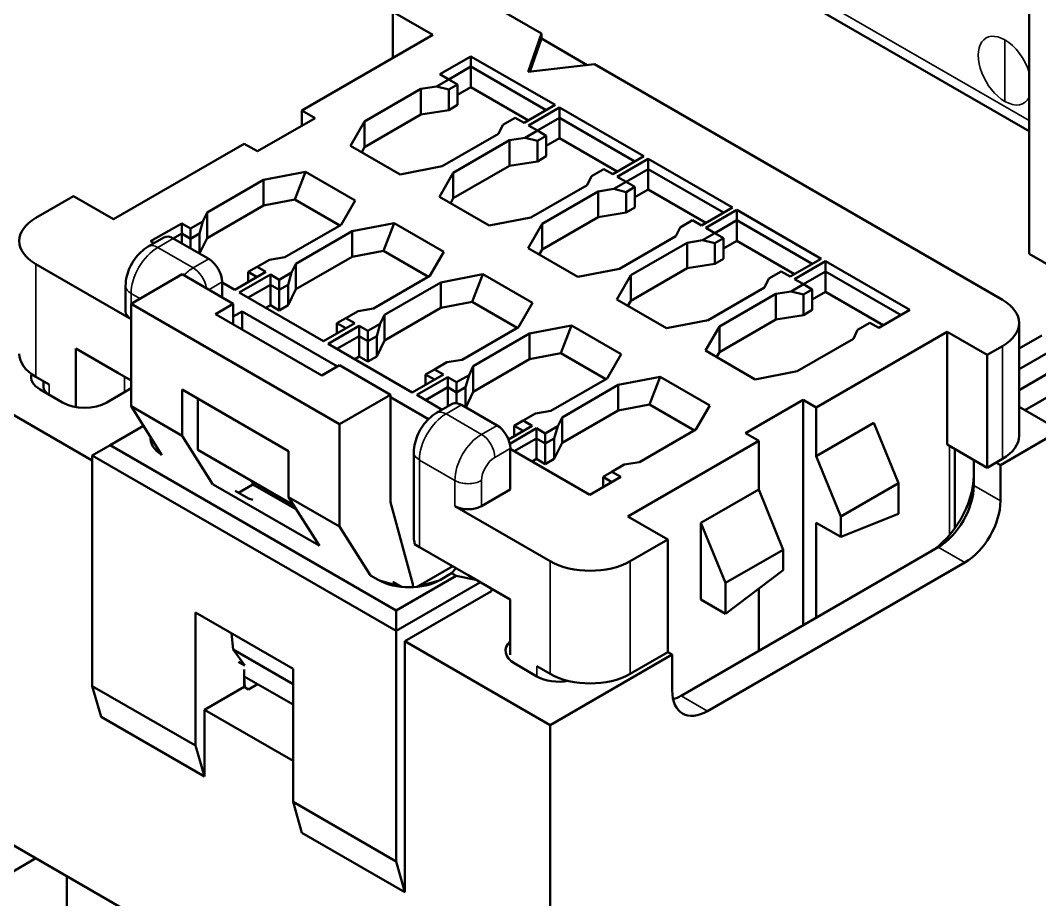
# Model space of a CAD drawing. Header units: millimetres. Extents: x 3137 to 5094, y 789 to 1822.
# Drawn here: x 4199.33 to 4215.58, y 1643.51 to 1657.52 of the extents above; entities that cross this region are included whole.
import ezdxf

# ---------------------------------------------------------------- set-up
doc = ezdxf.new("R2010")
doc.units = ezdxf.units.MM
doc.header["$LTSCALE"] = 1.8
doc.layers.add('외형선(ISO)', color=7, linetype='Continuous', lineweight=50)
doc.layers.add('좁은 외형선(ISO)', color=7, linetype='Continuous', lineweight=35)

msp = doc.modelspace()

# ---------------------------------------------------------------- linework, layer by layer
at = {"layer": '외형선(ISO)'}
for p, q in [((4206.998, 1660.612), (4215.413, 1655.753)), ((4215.413, 1653.8), (4215.413, 1658.699)), ((4206.786, 1657.8), (4207.635, 1657.311)), ((4205.266, 1656.923), (4205.266, 1657.658)), ((4205.266, 1657.658), (4205.902, 1657.29)), ((4207.635, 1657.311), (4207.423, 1656.698)), ((4207.635, 1657.311), (4207.635, 1657.229)), ((4203.816, 1656.086), (4205.902, 1657.29)), ((4207.635, 1657.229), (4207.452, 1656.702)), ((4208.365, 1656.807), (4207.635, 1657.229)), ((4206.511, 1656.947), (4206.016, 1656.661)), ((4207.854, 1656.172), (4206.511, 1656.947)), ((4206.511, 1656.947), (4206.511, 1656.784)), ((4207.423, 1656.698), (4208.483, 1656.821)), ((4208.483, 1656.821), (4214.989, 1653.065)), ((4206.016, 1656.661), (4206.157, 1656.58)), ((4206.511, 1656.784), (4206.157, 1656.58)), ((4206.511, 1656.784), (4206.511, 1656.457)), ((4207.713, 1656.09), (4206.511, 1656.784)), ((4206.157, 1656.58), (4205.961, 1656.466)), ((4206.157, 1656.58), (4206.298, 1656.498)), ((4206.298, 1656.498), (4206.157, 1656.417)), ((4206.298, 1656.498), (4206.298, 1656.172)), ((4204.817, 1655.908), (4205.715, 1656.427)), ((4205.961, 1656.466), (4205.715, 1656.427)), ((4205.715, 1656.427), (4205.715, 1656.018)), ((4205.961, 1656.466), (4206.157, 1656.417)), ((4206.157, 1656.417), (4206.157, 1656.09)), ((4206.511, 1656.457), (4206.298, 1656.335)), ((4207.43, 1655.927), (4206.511, 1656.457)), ((4206.298, 1656.172), (4206.157, 1656.09)), ((4207.359, 1655.886), (4207.854, 1656.172)), ((4203.816, 1656.086), (4203.816, 1655.841)), ((4204.029, 1655.963), (4203.816, 1656.086)), ((4204.817, 1655.5), (4205.715, 1656.018)), ((4206.157, 1656.09), (4205.715, 1656.018)), ((4207.925, 1656.131), (4207.43, 1655.845)), ((4209.268, 1655.355), (4207.925, 1656.131)), ((4207.925, 1656.131), (4207.925, 1655.967)), ((4203.109, 1655.433), (4204.029, 1655.963)), ((4204.594, 1655.522), (4204.817, 1655.908)), ((4204.817, 1655.908), (4204.817, 1655.5)), ((4206.952, 1655.712), (4207.021, 1655.854)), ((4207.021, 1655.854), (4207.218, 1655.967)), ((4207.218, 1655.967), (4207.359, 1655.886)), ((4207.43, 1655.845), (4207.571, 1655.763)), ((4207.925, 1655.967), (4207.571, 1655.763)), ((4207.925, 1655.967), (4207.925, 1655.641)), ((4209.127, 1655.273), (4207.925, 1655.967)), ((4206.952, 1655.712), (4206.054, 1655.194)), ((4207.571, 1655.763), (4207.375, 1655.65)), ((4207.571, 1655.763), (4207.713, 1655.682)), ((4207.713, 1655.682), (4207.571, 1655.6)), ((4207.713, 1655.682), (4207.713, 1655.355)), ((4200.811, 1654.351), (4202.897, 1655.555)), ((4202.897, 1655.555), (4203.109, 1655.433)), ((4205.386, 1655.065), (4204.594, 1655.522)), ((4206.231, 1655.092), (4207.129, 1655.61)), ((4207.375, 1655.65), (4207.129, 1655.61)), ((4207.129, 1655.61), (4207.129, 1655.202)), ((4207.375, 1655.65), (4207.571, 1655.6)), ((4207.571, 1655.6), (4207.571, 1655.273)), ((4207.925, 1655.641), (4207.713, 1655.518)), ((4208.844, 1655.11), (4207.925, 1655.641)), ((4204.771, 1655.42), (4204.817, 1655.5)), ((4207.713, 1655.355), (4207.571, 1655.273)), ((4208.773, 1655.069), (4209.268, 1655.355)), ((4206.054, 1655.194), (4205.386, 1655.065)), ((4206.231, 1654.684), (4207.129, 1655.202)), ((4207.571, 1655.273), (4207.129, 1655.202)), ((4209.339, 1655.314), (4208.844, 1655.028)), ((4210.682, 1654.539), (4209.339, 1655.314)), ((4209.339, 1655.314), (4209.339, 1655.151)), ((4203.205, 1654.977), (4203.873, 1655.106)), ((4203.703, 1654.665), (4203.873, 1655.106)), ((4203.873, 1655.106), (4204.665, 1654.649)), ((4206.008, 1654.706), (4206.231, 1655.092)), ((4206.231, 1655.092), (4206.231, 1654.684)), ((4208.367, 1654.896), (4208.435, 1655.038)), ((4208.435, 1655.038), (4208.632, 1655.151)), ((4208.632, 1655.151), (4208.773, 1655.069)), ((4208.844, 1655.028), (4208.985, 1654.947)), ((4209.339, 1655.151), (4208.985, 1654.947)), ((4209.339, 1655.151), (4209.339, 1654.824)), ((4210.541, 1654.457), (4209.339, 1655.151)), ((4202.307, 1654.459), (4203.205, 1654.977)), ((4203.205, 1654.977), (4203.205, 1654.569)), ((4208.367, 1654.896), (4207.469, 1654.377)), ((4208.985, 1654.947), (4208.789, 1654.833)), ((4208.985, 1654.947), (4209.127, 1654.865)), ((4209.127, 1654.865), (4208.985, 1654.784)), ((4209.127, 1654.865), (4209.127, 1654.539)), ((4200.175, 1654.718), (4199.574, 1654.371)), ((4200.175, 1654.718), (4200.811, 1654.351)), ((4206.8, 1654.249), (4206.008, 1654.706)), ((4207.645, 1654.275), (4208.543, 1654.794)), ((4208.789, 1654.833), (4208.543, 1654.794)), ((4208.543, 1654.794), (4208.543, 1654.385)), ((4208.789, 1654.833), (4208.985, 1654.784)), ((4208.985, 1654.784), (4208.985, 1654.457)), ((4209.339, 1654.824), (4209.127, 1654.702)), ((4210.258, 1654.294), (4209.339, 1654.824)), ((4202.307, 1654.051), (4203.205, 1654.569)), ((4203.205, 1654.569), (4203.703, 1654.665)), ((4203.703, 1654.665), (4204.421, 1654.251)), ((4204.665, 1654.649), (4204.442, 1654.263)), ((4206.185, 1654.604), (4206.231, 1654.684)), ((4209.127, 1654.539), (4208.985, 1654.457)), ((4210.187, 1654.253), (4210.682, 1654.539)), ((4202.307, 1654.459), (4202.238, 1654.317)), ((4202.307, 1654.459), (4202.307, 1654.051)), ((4207.469, 1654.377), (4206.8, 1654.249)), ((4207.645, 1653.867), (4208.543, 1654.385)), ((4208.985, 1654.457), (4208.543, 1654.385)), ((4210.753, 1654.498), (4210.258, 1654.212)), ((4212.097, 1653.722), (4210.753, 1654.498)), ((4210.753, 1654.498), (4210.753, 1654.334)), ((4201.9, 1654.285), (4201.405, 1654)), ((4202.042, 1654.204), (4201.9, 1654.285)), ((4201.9, 1654.285), (4201.9, 1654.122)), ((4202.238, 1654.317), (4202.042, 1654.204)), ((4202.042, 1654.204), (4202.042, 1654.041)), ((4202.238, 1654.317), (4202.183, 1654.122)), ((4204.442, 1654.263), (4203.544, 1653.745)), ((4204.619, 1654.161), (4205.287, 1654.29)), ((4205.118, 1653.849), (4205.287, 1654.29)), ((4205.287, 1654.29), (4206.079, 1653.832)), ((4207.423, 1653.889), (4207.645, 1654.275)), ((4207.645, 1654.275), (4207.645, 1653.867)), ((4209.781, 1654.079), (4209.85, 1654.221)), ((4209.85, 1654.221), (4210.046, 1654.334)), ((4210.046, 1654.334), (4210.187, 1654.253)), ((4210.258, 1654.212), (4210.4, 1654.13)), ((4210.753, 1654.334), (4210.4, 1654.13)), ((4210.753, 1654.334), (4210.753, 1654.008)), ((4211.955, 1653.64), (4210.753, 1654.334)), ((4201.368, 1653.917), (4201.616, 1654.059)), ((4201.9, 1654.122), (4201.766, 1654.045)), ((4202.332, 1653.718), (4201.766, 1654.045)), ((4201.9, 1654.122), (4201.9, 1653.967)), ((4202.042, 1654.041), (4201.9, 1654.122)), ((4202.183, 1654.122), (4202.042, 1654.041)), ((4202.042, 1654.041), (4202.042, 1653.885)), ((4202.183, 1654.122), (4202.183, 1653.804)), ((4202.307, 1654.051), (4202.186, 1653.802)), ((4203.721, 1653.642), (4204.619, 1654.161)), ((4204.619, 1654.161), (4204.619, 1653.753)), ((4209.781, 1654.079), (4208.883, 1653.561)), ((4210.4, 1654.13), (4210.203, 1654.017)), ((4210.4, 1654.13), (4210.541, 1654.049)), ((4210.541, 1654.049), (4210.4, 1653.967)), ((4210.541, 1654.049), (4210.541, 1653.722)), ((4201.405, 1654), (4201.459, 1653.969)), ((4208.215, 1653.432), (4207.423, 1653.889)), ((4209.06, 1653.459), (4209.958, 1653.977)), ((4210.203, 1654.017), (4209.958, 1653.977)), ((4209.958, 1653.977), (4209.958, 1653.569)), ((4210.203, 1654.017), (4210.4, 1653.967)), ((4210.4, 1653.967), (4210.4, 1653.64)), ((4210.753, 1654.008), (4210.541, 1653.885)), ((4211.672, 1653.477), (4210.753, 1654.008)), ((4203.299, 1653.705), (4203.544, 1653.745)), ((4203.721, 1653.234), (4204.619, 1653.753)), ((4204.619, 1653.753), (4205.118, 1653.849)), ((4205.118, 1653.849), (4205.835, 1653.434)), ((4206.079, 1653.832), (4205.856, 1653.447)), ((4207.599, 1653.787), (4207.645, 1653.867)), ((4210.541, 1653.722), (4210.4, 1653.64)), ((4211.602, 1653.436), (4212.097, 1653.722)), ((4215.837, 1653.555), (4215.413, 1653.8)), ((4201.094, 1652.759), (4199.574, 1653.636)), ((4203.102, 1653.591), (4202.961, 1653.51)), ((4203.102, 1653.591), (4203.299, 1653.705)), ((4203.244, 1653.51), (4203.102, 1653.591)), ((4203.721, 1653.642), (4203.652, 1653.501)), ((4203.721, 1653.642), (4203.721, 1653.234)), ((4208.883, 1653.561), (4208.215, 1653.432)), ((4209.06, 1653.051), (4209.958, 1653.569)), ((4210.4, 1653.64), (4209.958, 1653.569)), ((4212.167, 1653.681), (4211.672, 1653.395)), ((4213.511, 1652.906), (4212.167, 1653.681)), ((4212.167, 1653.681), (4212.167, 1653.518)), ((4201.907, 1653.473), (4201.094, 1653.004)), ((4201.907, 1653.473), (4202.72, 1653.004)), ((4202.749, 1653.224), (4203.244, 1653.51)), ((4203.314, 1653.469), (4202.819, 1653.183)), ((4202.961, 1653.51), (4202.961, 1653.346)), ((4203.102, 1653.428), (4202.961, 1653.51)), ((4203.456, 1653.387), (4203.314, 1653.469)), ((4203.314, 1653.469), (4203.314, 1653.306)), ((4203.652, 1653.501), (4203.456, 1653.387)), ((4203.652, 1653.501), (4203.597, 1653.306)), ((4205.856, 1653.447), (4204.958, 1652.928)), ((4206.033, 1653.344), (4206.701, 1653.473)), ((4206.532, 1653.032), (4206.701, 1653.473)), ((4206.701, 1653.473), (4207.493, 1653.016)), ((4208.837, 1653.073), (4209.06, 1653.459)), ((4209.06, 1653.459), (4209.06, 1653.051)), ((4211.195, 1653.263), (4211.264, 1653.405)), ((4211.264, 1653.405), (4211.46, 1653.518)), ((4211.46, 1653.518), (4211.602, 1653.436)), ((4211.672, 1653.395), (4211.814, 1653.314)), ((4212.167, 1653.518), (4211.814, 1653.314)), ((4213.369, 1652.824), (4212.167, 1653.518)), ((4212.167, 1653.518), (4212.167, 1653.191)), ((4201.006, 1652.881), (4201.006, 1653.289)), ((4202.544, 1653.106), (4202.544, 1653.351)), ((4202.544, 1653.342), (4202.749, 1653.224)), ((4203.314, 1653.306), (4202.961, 1653.102)), ((4203.314, 1653.306), (4203.314, 1652.979)), ((4203.456, 1653.224), (4203.314, 1653.306)), ((4203.456, 1653.387), (4203.456, 1653.224)), ((4203.597, 1653.306), (4203.456, 1653.224)), ((4203.597, 1653.306), (4203.597, 1652.979)), ((4203.721, 1653.234), (4203.597, 1652.979)), ((4205.135, 1652.826), (4206.033, 1653.344)), ((4206.033, 1653.344), (4206.033, 1652.936)), ((4211.195, 1653.263), (4210.297, 1652.744)), ((4211.814, 1653.314), (4211.617, 1653.2)), ((4211.814, 1653.314), (4211.955, 1653.232)), ((4211.955, 1653.232), (4211.814, 1653.151)), ((4211.955, 1653.232), (4211.955, 1652.906)), ((4202.819, 1653.183), (4204.163, 1652.408)), ((4203.456, 1653.224), (4203.456, 1652.897)), ((4209.629, 1652.616), (4208.837, 1653.073)), ((4210.474, 1652.642), (4211.372, 1653.161)), ((4211.617, 1653.2), (4211.372, 1653.161)), ((4211.372, 1653.161), (4211.372, 1652.752)), ((4211.617, 1653.2), (4211.814, 1653.151)), ((4211.814, 1653.151), (4211.814, 1652.824)), ((4212.167, 1653.191), (4211.955, 1653.069)), ((4213.087, 1652.661), (4212.167, 1653.191)), ((4201.094, 1653.004), (4204.417, 1651.085)), ((4201.094, 1653.004), (4201.094, 1651.371)), ((4202.72, 1653.004), (4202.438, 1652.84)), ((4202.72, 1652.677), (4202.72, 1653.004)), ((4203.314, 1652.979), (4203.244, 1652.938)), ((4203.456, 1652.897), (4203.314, 1652.979)), ((4203.597, 1652.979), (4203.456, 1652.897)), ((4204.713, 1652.888), (4204.958, 1652.928)), ((4205.135, 1652.418), (4206.033, 1652.936)), ((4206.033, 1652.936), (4206.532, 1653.032)), ((4206.532, 1653.032), (4207.249, 1652.618)), ((4207.493, 1653.016), (4207.271, 1652.63)), ((4209.014, 1652.971), (4209.06, 1653.051)), ((4211.955, 1652.906), (4211.814, 1652.824)), ((4213.016, 1652.62), (4213.511, 1652.906)), ((4202.438, 1652.84), (4204.135, 1651.86)), ((4202.72, 1652.799), (4202.862, 1652.881)), ((4204.382, 1652.003), (4202.862, 1652.881)), ((4202.862, 1652.881), (4202.862, 1652.595)), ((4204.516, 1652.775), (4204.375, 1652.693)), ((4204.516, 1652.775), (4204.713, 1652.888)), ((4204.658, 1652.693), (4204.516, 1652.775)), ((4205.135, 1652.826), (4205.066, 1652.684)), ((4205.135, 1652.826), (4205.135, 1652.418)), ((4210.297, 1652.744), (4209.629, 1652.616)), ((4210.474, 1652.234), (4211.372, 1652.752)), ((4211.814, 1652.824), (4211.372, 1652.752)), ((4204.163, 1652.408), (4204.658, 1652.693)), ((4204.729, 1652.652), (4204.234, 1652.367)), ((4204.375, 1652.693), (4204.375, 1652.53)), ((4204.516, 1652.612), (4204.375, 1652.693)), ((4204.87, 1652.571), (4204.729, 1652.652)), ((4204.729, 1652.652), (4204.729, 1652.489)), ((4205.066, 1652.684), (4204.87, 1652.571)), ((4205.066, 1652.684), (4205.011, 1652.489)), ((4207.271, 1652.63), (4206.373, 1652.112)), ((4207.447, 1652.528), (4208.116, 1652.657)), ((4207.946, 1652.216), (4208.116, 1652.657)), ((4208.116, 1652.657), (4208.908, 1652.199)), ((4210.251, 1652.256), (4210.474, 1652.642)), ((4210.474, 1652.642), (4210.474, 1652.234)), ((4212.609, 1652.446), (4212.678, 1652.588)), ((4212.678, 1652.588), (4212.874, 1652.701)), ((4212.874, 1652.701), (4213.016, 1652.62)), ((4215.252, 1650.901), (4215.252, 1652.697)), ((4204.729, 1652.489), (4204.375, 1652.285)), ((4204.729, 1652.489), (4204.729, 1652.163)), ((4204.87, 1652.408), (4204.729, 1652.489)), ((4204.87, 1652.571), (4204.87, 1652.408)), ((4205.011, 1652.489), (4204.87, 1652.408)), ((4205.011, 1652.489), (4205.011, 1652.163)), ((4205.135, 1652.418), (4205.011, 1652.163)), ((4206.549, 1652.009), (4207.447, 1652.528)), ((4207.447, 1652.528), (4207.447, 1652.12)), ((4212.609, 1652.446), (4211.711, 1651.928)), ((4214.105, 1652.554), (4212.019, 1651.35)), ((4214.741, 1652.187), (4214.105, 1652.554)), ((4214.105, 1652.554), (4214.105, 1650.758)), ((4215.252, 1652.291), (4215.612, 1652.499)), ((4200.21, 1651.359), (4200.21, 1652.289)), ((4200.882, 1651.901), (4200.21, 1652.289)), ((4204.234, 1652.367), (4205.577, 1651.591)), ((4204.87, 1652.408), (4204.87, 1652.081)), ((4211.043, 1651.799), (4210.251, 1652.256)), ((4214.989, 1652.33), (4214.741, 1652.187)), ((4215.899, 1652.333), (4215.252, 1651.96)), ((4204.729, 1652.163), (4204.658, 1652.122)), ((4204.87, 1652.081), (4204.729, 1652.163)), ((4205.011, 1652.163), (4204.87, 1652.081)), ((4206.127, 1652.072), (4206.373, 1652.112)), ((4206.549, 1651.601), (4207.447, 1652.12)), ((4207.447, 1652.12), (4207.946, 1652.216)), ((4207.946, 1652.216), (4208.664, 1651.801)), ((4208.908, 1652.199), (4208.685, 1651.814)), ((4210.428, 1652.154), (4210.474, 1652.234)), ((4214.741, 1650.391), (4214.741, 1652.187)), ((4204.417, 1652.024), (4204.135, 1651.86)), ((4204.417, 1652.024), (4205.231, 1651.554)), ((4205.931, 1651.958), (4205.789, 1651.877)), ((4205.931, 1651.958), (4206.127, 1652.072)), ((4206.072, 1651.877), (4205.931, 1651.958)), ((4206.549, 1652.009), (4206.481, 1651.868)), ((4206.549, 1652.009), (4206.549, 1651.601)), ((4211.711, 1651.928), (4211.043, 1651.799)), ((4215.252, 1651.628), (4215.899, 1652.001)), ((4215.345, 1651.308), (4216.51, 1651.98)), ((4199.574, 1651.84), (4199.786, 1651.718)), ((4199.698, 1651.677), (4199.698, 1651.768)), ((4201.094, 1651.779), (4200.882, 1651.901)), ((4205.577, 1651.591), (4206.072, 1651.877)), ((4206.143, 1651.836), (4205.648, 1651.55)), ((4205.789, 1651.877), (4205.789, 1651.713)), ((4205.931, 1651.795), (4205.789, 1651.877)), ((4206.284, 1651.754), (4206.143, 1651.836)), ((4206.143, 1651.836), (4206.143, 1651.673)), ((4206.481, 1651.868), (4206.284, 1651.754)), ((4206.481, 1651.868), (4206.426, 1651.673)), ((4208.685, 1651.814), (4207.787, 1651.295)), ((4208.862, 1651.711), (4209.53, 1651.84)), ((4209.36, 1651.399), (4209.53, 1651.84)), ((4209.53, 1651.84), (4210.322, 1651.383)), ((4200.475, 1650.503), (4198.301, 1651.758)), ((4199.645, 1651.636), (4199.998, 1651.432)), ((4201.094, 1651.656), (4200.705, 1651.432)), ((4201.907, 1650.901), (4201.907, 1651.636)), ((4201.907, 1651.636), (4203.604, 1650.656)), ((4206.143, 1651.673), (4205.789, 1651.469)), ((4206.143, 1651.673), (4206.143, 1651.366)), ((4206.284, 1651.591), (4206.143, 1651.673)), ((4206.284, 1651.754), (4206.284, 1651.591)), ((4206.426, 1651.673), (4206.284, 1651.591)), ((4206.426, 1651.673), (4206.426, 1651.354)), ((4207.964, 1651.193), (4208.862, 1651.711)), ((4208.862, 1651.711), (4208.862, 1651.303)), ((4202.155, 1651.493), (4202.155, 1650.677)), ((4205.231, 1651.554), (4204.417, 1651.085)), ((4205.231, 1649.84), (4205.231, 1651.554)), ((4205.836, 1651.164), (4205.231, 1651.513)), ((4205.648, 1651.55), (4206.055, 1651.315)), ((4206.284, 1651.591), (4206.284, 1651.419)), ((4206.549, 1651.601), (4206.429, 1651.352)), ((4211.807, 1651.473), (4210.888, 1650.942)), ((4211.807, 1651.473), (4211.807, 1647.88)), ((4212.019, 1651.35), (4211.807, 1651.473)), ((4215.345, 1651.308), (4215.612, 1651.462)), ((4201.094, 1651.371), (4201.907, 1650.901)), ((4201.094, 1651.371), (4201.584, 1650.592)), ((4205.965, 1651.263), (4206.212, 1651.406)), ((4206.362, 1651.391), (4206.928, 1651.064)), ((4207.541, 1651.255), (4207.787, 1651.295)), ((4207.964, 1650.785), (4208.862, 1651.303)), ((4208.862, 1651.303), (4209.36, 1651.399)), ((4209.36, 1651.399), (4210.078, 1650.985)), ((4210.322, 1651.383), (4210.099, 1650.997)), ((4212.019, 1650.574), (4212.019, 1651.35)), ((4215.908, 1650.983), (4215.252, 1651.361)), ((4207.345, 1651.142), (4207.203, 1651.06)), ((4207.345, 1651.142), (4207.541, 1651.255)), ((4207.486, 1651.06), (4207.345, 1651.142)), ((4207.964, 1651.193), (4207.895, 1651.051)), ((4207.964, 1651.193), (4207.964, 1650.785)), ((4200.758, 1650.748), (4201.292, 1651.056)), ((4204.417, 1651.085), (4204.417, 1649.452)), ((4207.109, 1650.842), (4207.486, 1651.06)), ((4207.557, 1651.019), (4207.131, 1650.773)), ((4207.203, 1651.06), (4207.203, 1650.897)), ((4207.345, 1650.979), (4207.203, 1651.06)), ((4207.698, 1650.938), (4207.557, 1651.019)), ((4207.557, 1651.019), (4207.557, 1650.856)), ((4207.895, 1651.051), (4207.698, 1650.938)), ((4207.895, 1651.051), (4207.84, 1650.856)), ((4210.099, 1650.997), (4209.201, 1650.479)), ((4212.938, 1651.105), (4212.019, 1650.574)), ((4212.938, 1651.105), (4213.327, 1650.146)), ((4214.953, 1650.432), (4215.908, 1650.983)), ((4201.907, 1650.901), (4202.398, 1650.123)), ((4207.557, 1650.856), (4207.203, 1650.652)), ((4207.698, 1650.775), (4207.557, 1650.856)), ((4207.557, 1650.856), (4207.557, 1650.53)), ((4207.698, 1650.938), (4207.698, 1650.775)), ((4207.84, 1650.856), (4207.698, 1650.775)), ((4207.84, 1650.856), (4207.84, 1650.53)), ((4211.1, 1650.819), (4209.014, 1649.615)), ((4210.888, 1650.942), (4211.1, 1650.819)), ((4211.1, 1650.819), (4211.1, 1650.044)), ((4200.758, 1650.748), (4200.475, 1650.585)), ((4205.319, 1648.115), (4200.758, 1650.748)), ((4202.155, 1650.677), (4203.685, 1649.793)), ((4203.604, 1649.921), (4203.604, 1650.656)), ((4205.602, 1649.248), (4205.602, 1650.636)), ((4207.14, 1650.044), (4207.14, 1650.697)), ((4207.14, 1650.689), (4208.406, 1649.958)), ((4207.698, 1650.775), (4207.698, 1650.448)), ((4207.964, 1650.785), (4207.84, 1650.53)), ((4214.741, 1650.391), (4214.105, 1650.758)), ((4214.228, 1650.687), (4214.228, 1649.426)), ((4205.319, 1647.788), (4200.475, 1650.585)), ((4200.475, 1646.91), (4200.475, 1650.585)), ((4207.557, 1650.53), (4207.486, 1650.489)), ((4207.698, 1650.448), (4207.557, 1650.53)), ((4207.84, 1650.53), (4207.698, 1650.448)), ((4208.956, 1650.439), (4209.201, 1650.479)), ((4212.408, 1649.615), (4212.019, 1650.574)), ((4214.529, 1650.105), (4214.529, 1650.513)), ((4214.741, 1650.391), (4214.989, 1650.534)), ((4214.953, 1650.432), (4214.883, 1650.472)), ((4208.759, 1650.325), (4208.618, 1650.244)), ((4208.759, 1650.325), (4208.956, 1650.439)), ((4208.901, 1650.244), (4208.759, 1650.325)), ((4214.953, 1649.86), (4214.953, 1650.432)), ((4203.036, 1650.124), (4203.022, 1650.176)), ((4208.406, 1649.958), (4208.901, 1650.244)), ((4208.759, 1650.162), (4208.618, 1650.244)), ((4208.618, 1650.244), (4208.618, 1650.081)), ((4213.327, 1650.146), (4212.408, 1649.615)), ((4213.327, 1649.656), (4213.327, 1650.146)), ((4204.092, 1649.148), (4202.4, 1650.124)), ((4202.754, 1650.022), (4202.966, 1649.9)), ((4202.807, 1649.992), (4203.036, 1650.124)), ((4203.729, 1649.724), (4203.036, 1650.124)), ((4206.68, 1649.778), (4207.14, 1650.044)), ((4211.1, 1650.044), (4210.18, 1649.513)), ((4211.1, 1650.044), (4211.489, 1649.084)), ((4203.036, 1649.879), (4202.966, 1649.9)), ((4203.604, 1649.921), (4204.095, 1649.143)), ((4203.604, 1649.921), (4204.417, 1649.452)), ((4205.584, 1648.533), (4205.231, 1649.84)), ((4207.776, 1648.901), (4206.256, 1649.778)), ((4212.408, 1649.289), (4213.327, 1649.656)), ((4209.65, 1649.248), (4209.014, 1649.615)), ((4210.18, 1649.513), (4210.18, 1648.288)), ((4210.569, 1648.554), (4210.18, 1649.513)), ((4212.019, 1648.003), (4212.019, 1649.513)), ((4212.019, 1649.513), (4212.408, 1649.289)), ((4212.408, 1649.615), (4212.408, 1649.289)), ((4204.417, 1649.452), (4204.908, 1648.673)), ((4205.613, 1649.17), (4205.613, 1649.203)), ((4205.613, 1649.17), (4205.69, 1649.125)), ((4209.65, 1649.248), (4209.049, 1648.901)), ((4209.65, 1647.451), (4209.65, 1649.248)), ((4205.69, 1649.125), (4206.468, 1648.676)), ((4209.862, 1646.757), (4213.963, 1649.125)), ((4211.489, 1649.084), (4210.569, 1648.554)), ((4211.489, 1648.758), (4211.489, 1649.084)), ((4210.286, 1646.512), (4214.388, 1648.88)), ((4206.221, 1648.819), (4205.67, 1648.501)), ((4206.203, 1648.707), (4206.024, 1648.603)), ((4206.203, 1648.707), (4206.274, 1648.788)), ((4206.203, 1648.707), (4206.274, 1648.666)), ((4210.569, 1648.064), (4211.489, 1648.758)), ((4205.034, 1648.603), (4204.91, 1648.675)), ((4205.264, 1648.573), (4205.388, 1648.501)), ((4205.319, 1648.115), (4206.274, 1648.666)), ((4205.319, 1647.788), (4206.663, 1648.564)), ((4205.59, 1648.487), (4205.584, 1648.533)), ((4206.592, 1648.605), (4206.274, 1648.666)), ((4207.14, 1648.288), (4206.468, 1648.676)), ((4210.569, 1648.554), (4210.569, 1648.064)), ((4205.46, 1647.625), (4206.839, 1648.421)), ((4206.839, 1648.462), (4206.839, 1648.421)), ((4211.1, 1648.464), (4211.1, 1647.472)), ((4207.14, 1648.288), (4207.14, 1647.41)), ((4210.18, 1648.288), (4210.569, 1648.064)), ((4202.119, 1645.961), (4202.119, 1648.084)), ((4203.675, 1647.186), (4202.119, 1648.084)), ((4205.319, 1647.788), (4205.319, 1648.115)), ((4202.719, 1647.493), (4202.695, 1647.752)), ((4205.319, 1644.114), (4205.319, 1647.788)), ((4207.776, 1646.288), (4205.46, 1647.625)), ((4205.46, 1647.625), (4205.46, 1643.624)), ((4203.675, 1646.941), (4202.719, 1647.493)), ((4202.909, 1647.237), (4202.719, 1647.493)), ((4207.776, 1646.288), (4209.721, 1647.411)), ((4209.049, 1647.104), (4209.65, 1647.451)), ((4209.721, 1647.411), (4209.65, 1647.451)), ((4209.721, 1647.411), (4209.721, 1646.839)), ((4202.805, 1647.297), (4202.909, 1647.237)), ((4207.211, 1647.268), (4207.564, 1647.064)), ((4207.564, 1647.227), (4207.776, 1647.104)), ((4202.895, 1647.175), (4202.895, 1646.899)), ((4202.897, 1647.064), (4202.895, 1647.066)), ((4203.675, 1646.614), (4202.897, 1647.064)), ((4202.906, 1646.893), (4202.897, 1647.064)), ((4203.675, 1645.063), (4203.675, 1647.186)), ((4202.119, 1645.961), (4200.475, 1646.91)), ((4200.617, 1646.421), (4200.475, 1646.91)), ((4202.895, 1646.899), (4202.261, 1646.533)), ((4202.966, 1646.858), (4202.895, 1646.899)), ((4202.966, 1646.858), (4203.109, 1646.941)), ((4202.261, 1645.471), (4200.617, 1646.421)), ((4202.261, 1646.533), (4203.675, 1645.716)), ((4202.261, 1646.533), (4202.261, 1645.471)), ((4207.776, 1638.939), (4207.776, 1646.288)), ((4202.261, 1645.471), (4202.119, 1645.961)), ((4205.319, 1644.114), (4203.675, 1645.063)), ((4203.816, 1644.573), (4203.675, 1645.063)), ((4205.46, 1643.624), (4203.816, 1644.573)), ((4206.928, 1639.919), (4199.15, 1644.41)), ((4199.15, 1643.92), (4199.574, 1644.165)), ((4205.46, 1643.624), (4205.319, 1644.114)), ((4200.069, 1642.165), (4200.069, 1643.879))]:
    msp.add_line(p, q, dxfattribs=at)
for centre, major_axis, start_param, end_param in [((4200.21, 1654.004), (-0.9, 0), 5.497787, 7.068583), ((4201.766, 1653.8), (-0.15, 0.26), 5.497787, 6.283185), ((4202.332, 1653.473), (0.15, -0.26), 0.785398, 2.356194), ((4214.352, 1652.697), (0.9, 0), 5.497787, 7.068583), ((4201.306, 1652.881), (-0.3, 0), 0, 0.785398), ((4200.21, 1652.207), (-0.9, 0), 0, 0.785398), ((4199.998, 1651.84), (-0.5, 0), 6.126157, 7.068583), ((4199.998, 1651.677), (-0.3, 0), 0, 0.785398), ((4200.352, 1651.636), (0.5, 0), 3.926991, 5.497787), ((4206.362, 1651.146), (-0.15, 0.26), 5.497787, 6.283185), ((4206.928, 1650.819), (0.15, -0.26), 0.785398, 2.356194), ((4202.1, 1650.869), (-0.7, 0), 6.244873, 7.019039), ((4214.352, 1650.901), (0.9, 0), 5.497787, 6.283185), ((4213.822, 1649.86), (-0.5, -0.866), 0.785398, 2.356194), ((4213.963, 1649.778), (-0.4, -0.693), 0.785398, 2.356194), ((4214.388, 1649.533), (0.4, 0.693), 3.926991, 5.497787), ((4206.468, 1649.901), (-0.3, 0), 0.785398, 2.356194), ((4205.902, 1649.248), (-0.3, 0), 0, 0.261799), ((4208.413, 1649.268), (0.9, 0), 3.926991, 5.497787), ((4205.529, 1648.889), (-0.7, 0), 0.785398, 2.356194), ((4205.529, 1648.583), (-0.2, 0), 0.785398, 0.919978), ((4205.529, 1648.583), (-0.2, 0), 2.221614, 2.356194), ((4207.564, 1647.472), (-0.5, 0), 5.725586, 7.068583), ((4207.918, 1647.268), (0.5, 0), 3.926991, 5.014964), ((4208.413, 1647.472), (-0.9, 0), 0.785398, 2.356194), ((4210.286, 1647.166), (-0.4, -0.693), 5.497787, 7.068583), ((4209.862, 1647.411), (-0.4, -0.693), 0.55899, 0.785398)]:
    msp.add_ellipse(centre, major_axis=major_axis, ratio=0.57735, start_param=start_param, end_param=end_param, dxfattribs=at)
for points in [[(4201.368, 1653.917), (4201.323, 1653.89), (4201.282, 1653.859), (4201.21, 1653.79), (4201.177, 1653.752), (4201.12, 1653.671), (4201.095, 1653.627), (4201.054, 1653.537), (4201.037, 1653.49), (4201.013, 1653.393), (4201.006, 1653.342), (4201.006, 1653.289)], [(4205.965, 1651.263), (4205.919, 1651.237), (4205.878, 1651.205), (4205.806, 1651.136), (4205.773, 1651.098), (4205.716, 1651.017), (4205.691, 1650.974), (4205.65, 1650.884), (4205.633, 1650.837), (4205.609, 1650.739), (4205.602, 1650.689), (4205.602, 1650.636)]]:
    msp.add_open_spline(points, degree=3, knots=[0, 0, 0, 0, 0.314159, 0.314159, 0.628319, 0.628319, 0.942478, 0.942478, 1.256637, 1.256637, 1.570796, 1.570796, 1.570796, 1.570796], dxfattribs=at)
at = {"layer": '좁은 외형선(ISO)'}
for p, q in [((4206.998, 1660.781), (4215.413, 1655.923)), ((4215.024, 1657.209), (4215.024, 1656.229)), ((4201.518, 1653.902), (4201.766, 1654.045)), ((4202.084, 1653.575), (4201.518, 1653.902)), ((4202.332, 1653.718), (4202.084, 1653.575)), ((4199.574, 1651.84), (4199.574, 1653.636)), ((4202.544, 1653.351), (4202.332, 1653.228)), ((4201.235, 1653.085), (4201.094, 1653.167)), ((4201.094, 1653.004), (4201.094, 1653.167)), ((4214.989, 1650.534), (4214.989, 1652.33)), ((4200.988, 1651.595), (4200.988, 1651.84)), ((4199.786, 1651.554), (4199.786, 1651.718)), ((4206.115, 1651.248), (4206.362, 1651.391)), ((4206.115, 1651.248), (4206.68, 1650.921)), ((4206.928, 1651.064), (4206.68, 1650.921)), ((4207.14, 1650.697), (4206.892, 1650.554)), ((4214.14, 1650.738), (4214.14, 1649.315)), ((4205.69, 1650.513), (4206.256, 1650.187)), ((4205.69, 1649.125), (4205.69, 1650.513)), ((4206.256, 1650.187), (4206.256, 1649.778)), ((4206.68, 1650.187), (4206.68, 1649.778)), ((4214.953, 1649.86), (4214.529, 1650.105)), ((4214.388, 1648.88), (4213.963, 1649.125)), ((4207.776, 1648.901), (4207.776, 1647.104)), ((4209.049, 1648.901), (4209.049, 1647.104)), ((4205.034, 1648.603), (4205.388, 1648.501)), ((4206.024, 1648.603), (4205.67, 1648.501)), ((4207.564, 1647.064), (4207.564, 1647.227)), ((4207.988, 1646.982), (4207.988, 1647.014)), ((4210.286, 1646.512), (4209.862, 1646.757))]:
    msp.add_line(p, q, dxfattribs=at)
for centre, major_axis, start_param, end_param in [((4215.024, 1656.719), (-0.3, 0.52), 5.497787, 8.63938), ((4215.024, 1656.719), (0.3, -0.52), 1.196536, 2.356194), ((4215.024, 1656.719), (0.3, -0.52), 5.497787, 6.657446), ((4201.518, 1653.412), (0.3, 0.52), 0.785398, 2.356194), ((4201.518, 1653.657), (-0.15, 0.26), 5.497787, 6.283185), ((4202.084, 1653.085), (-0.3, -0.52), 3.926991, 4.287215), ((4202.084, 1653.33), (-0.15, 0.26), 4.094439, 5.497787), ((4201.306, 1653.289), (-0.3, 0), 0, 0.785398), ((4206.115, 1651.003), (-0.15, 0.26), 5.497787, 6.283185), ((4206.115, 1650.758), (0.3, 0.52), 0.785398, 2.356194), ((4206.68, 1650.432), (-0.3, -0.52), 3.926991, 5.497787), ((4206.68, 1650.677), (-0.15, 0.26), 3.926991, 5.497787), ((4205.902, 1650.636), (-0.3, 0), 0, 0.785398), ((4206.892, 1650.309), (-0.15, -0.26), 3.926991, 5.497787), ((4206.468, 1650.309), (-0.3, 0), 0.785398, 2.356195)]:
    msp.add_ellipse(centre, major_axis=major_axis, ratio=0.57735, start_param=start_param, end_param=end_param, dxfattribs=at)

doc.saveas('drawing.dxf')
